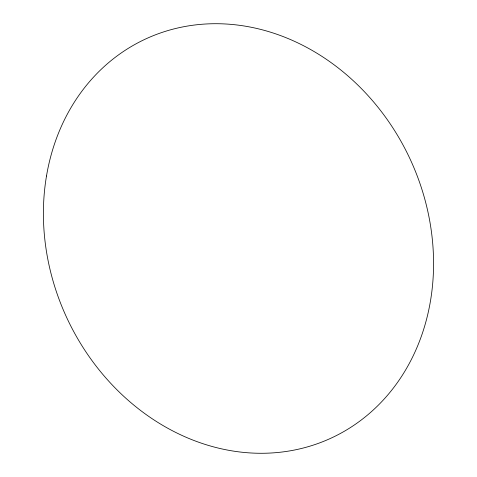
<?xml version="1.0" encoding="UTF-8"?>
<svg xmlns="http://www.w3.org/2000/svg" width="477" height="477" viewBox="0 0 477 477"><rect width="100%" height="100%" fill="white"/><g stroke="black" fill="none" stroke-linecap="round" stroke-linejoin="round"><path stroke-width="0.72" d="M46.496 176.013A220.064 189.107 64.8 0 0 304.517 447.694A220.064 189.107 64.8 0 0 364.482 91.793A220.064 189.107 64.8 0 0 46.496 176.013"/></g></svg>
